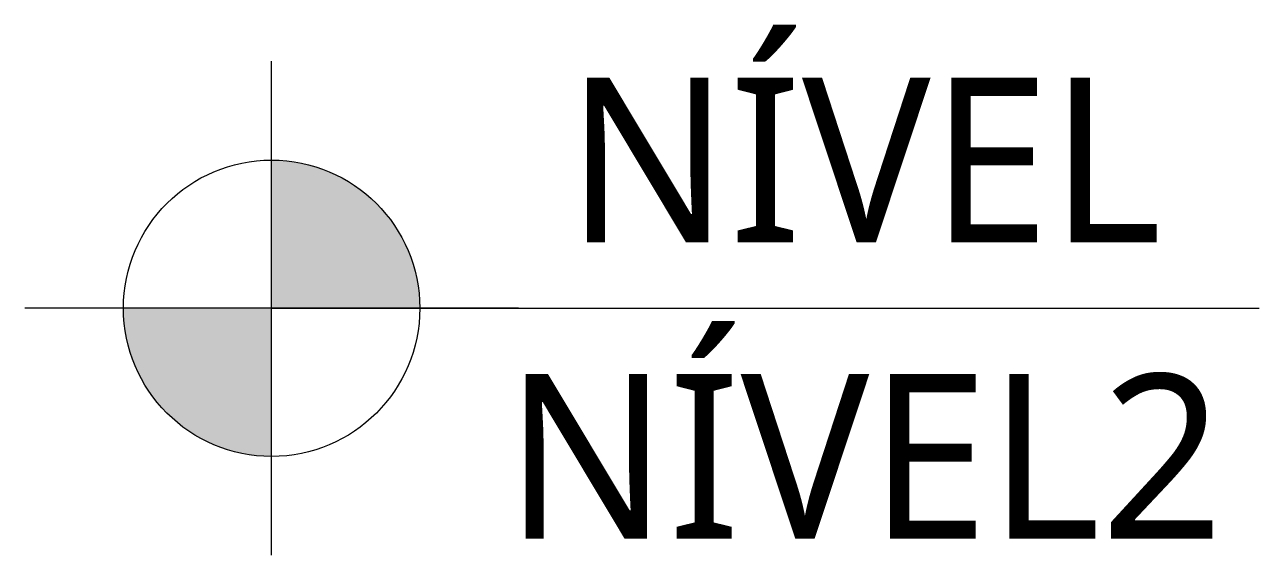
# Model space of a CAD drawing. Header units: centimetres. Extents: x -3.8 to 15, y -3.8 to 4.3.
import ezdxf
from ezdxf.enums import TextEntityAlignment as Align

# ---------------------------------------------------------------- set-up
doc = ezdxf.new("R2010")
doc.units = ezdxf.units.CM
doc.layers.add('ATS-Símbolo 2', color=2, linetype='Continuous')
doc.layers.add('ATS-Sólidos', color=9, linetype='Continuous')
doc.styles.get("Standard").update_dxf_attribs({"font": 'segoeuil.ttf'})

msp = doc.modelspace()

# ---------------------------------------------------------------- hatches: boundary and pattern name
at = {"layer": 'ATS-Sólidos', "transparency": 16777216}
h = msp.add_hatch(color=256, dxfattribs=at)
h.dxf.hatch_style = 1
h.paths.add_polyline_path([(0, 0), (-2.25, 0, 0.414214), (0, -2.25)])
h.paths.add_polyline_path([(0, 2.25), (0, 0), (2.25, 0, 0.414214)])

# ---------------------------------------------------------------- linework, layer by layer
at = {"transparency": 16777216}
for p, q in [((0, -3.75), (0, 3.75)), ((3.75, 0), (-3.75, 0)), ((0, 0), (15, 0))]:
    msp.add_line(p, q, dxfattribs=at)
msp.add_circle((0, 0), 2.25, dxfattribs=at)

# ---------------------------------------------------------------- texts
at = {"layer": 'ATS-Símbolo 2', "transparency": 16777216, "flags": 8}
for tag, p in [('NÍVEL', (9, 2.25)), ('NÍVEL2', (9, -2.25))]:
    msp.add_attdef(tag, text='', height=2.5, dxfattribs=at).set_placement(p, align=Align.MIDDLE_CENTER)

doc.saveas('drawing.dxf')
